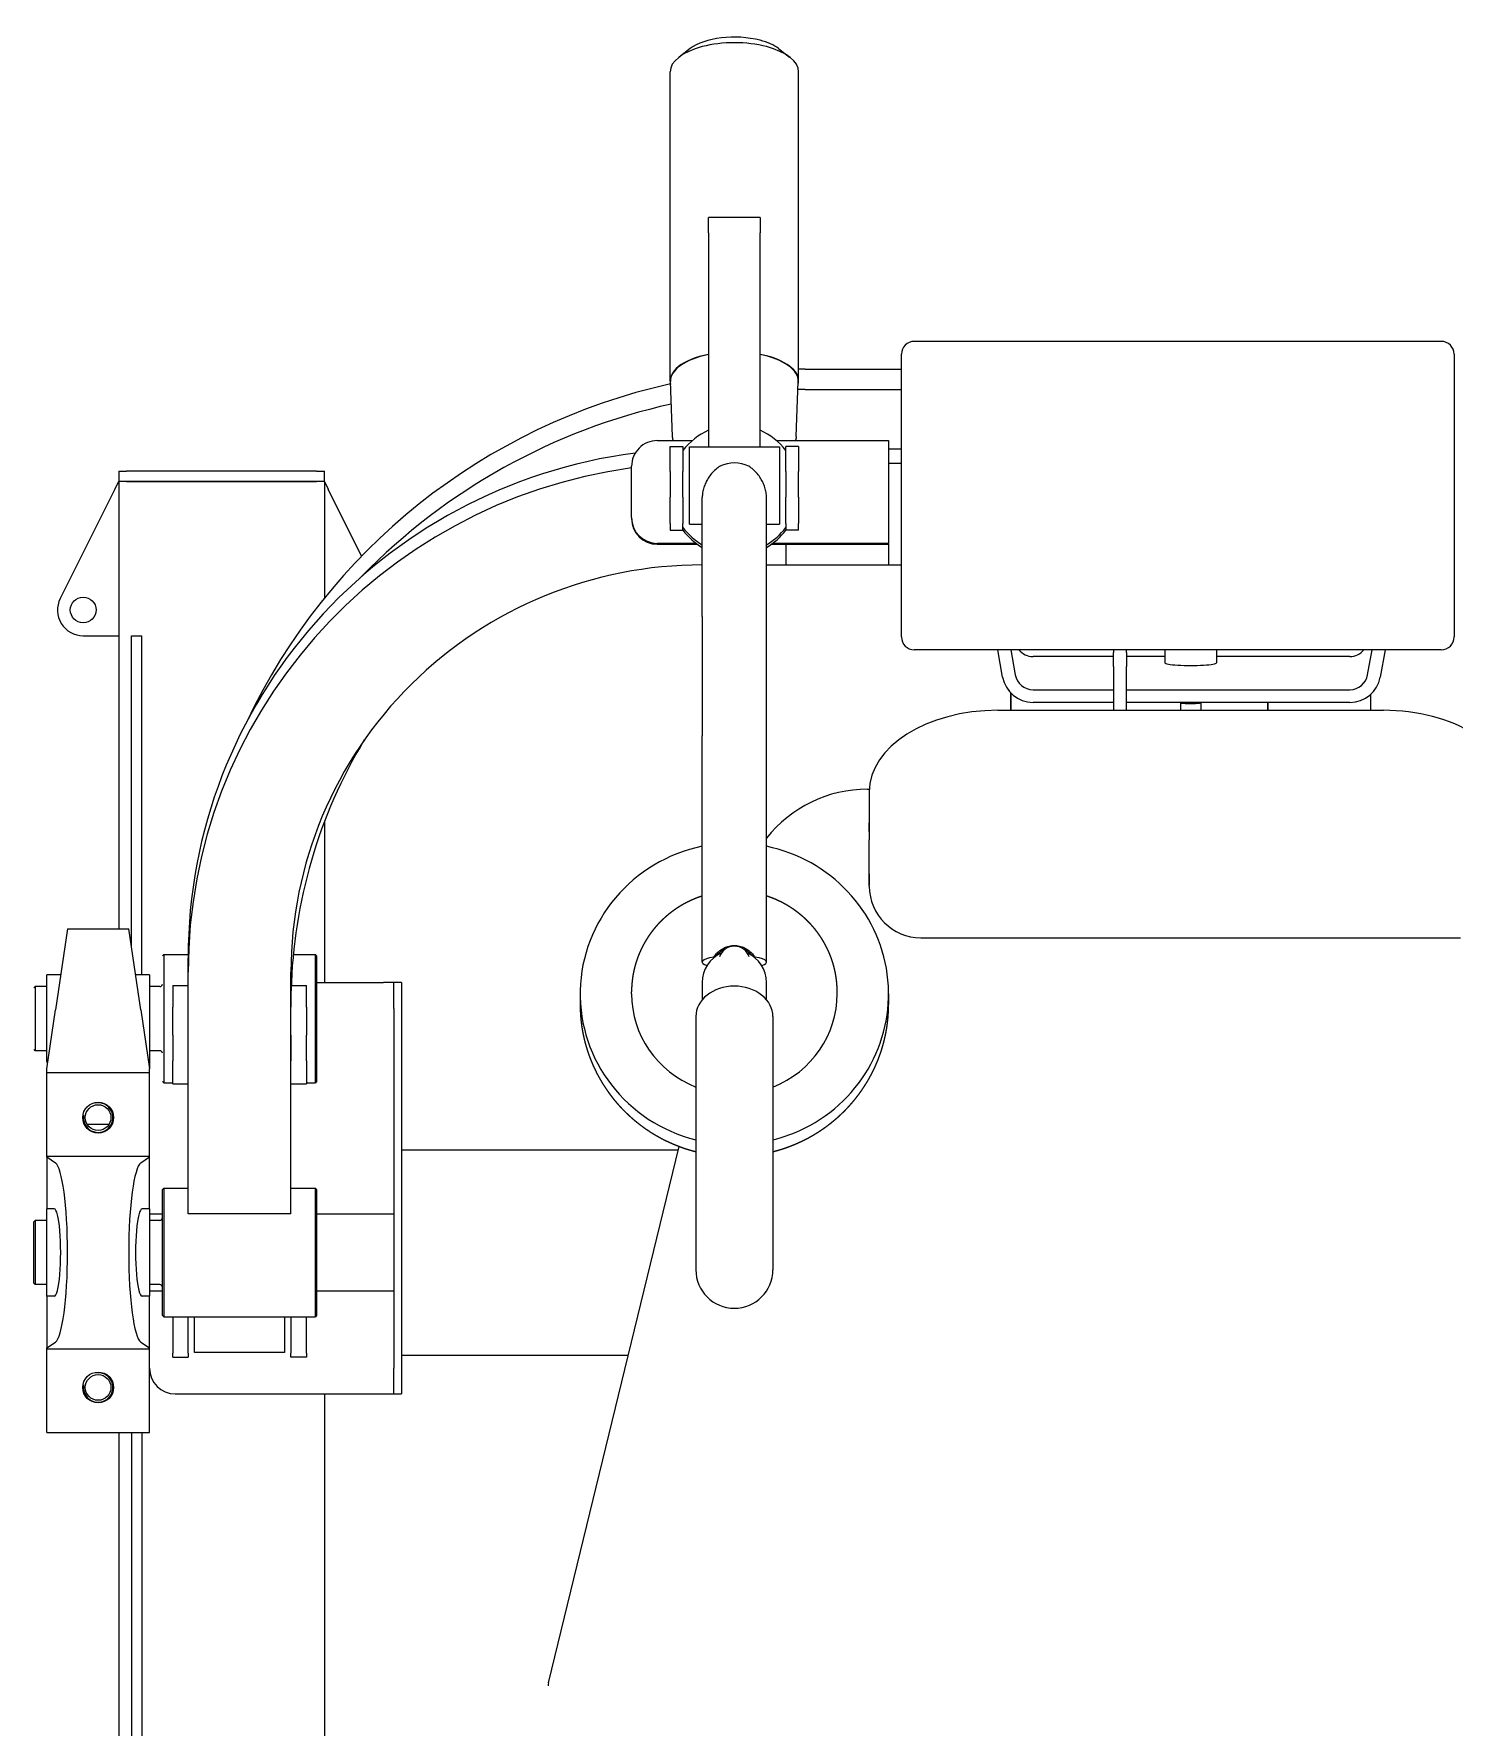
# Model space of a CAD drawing. Header units: millimetres. Extents: x -112665 to -16847, y 30630 to 100849.
# Drawn here: x -90322 to -89769, y 41914 to 42573 of the extents above; entities that cross this region are included whole.
import ezdxf

# ---------------------------------------------------------------- set-up
doc = ezdxf.new("R2010")
doc.units = ezdxf.units.MM
doc.layers.add('equipments', color=36, linetype='Continuous')
doc.layers.add('furniture', color=26, linetype='Continuous')

# ---------------------------------------------------------------- blocks, each defined once
blk = doc.blocks.new('Fit38')
at = {"layer": 'equipments'}
for p, q in [((-869.71, 1244.92), (-874.01, 1241.62)), ((-835.29, 1244.92), (-830.99, 1241.62)), ((-877.5, 1115.55), (-877.5, 1235.84)), ((-827.5, 1115.55), (-827.5, 1235.84)), ((-862.5, 1173.17), (-862.5, 1179.17)), ((-842.5, 1179.17), (-862.5, 1179.17)), ((-862.5, 1173.17), (-862.5, 1089.91)), ((-842.5, 1179.17), (-842.5, 1173.17)), ((-842.5, 1089.91), (-842.5, 1173.17)), ((-577.5, 1131), (-782.5, 1131)), ((-825, 1120.21), (-787.5, 1120.21)), ((-787.5, 1016), (-787.5, 1126)), ((-572.5, 1126), (-572.5, 1016)), ((-876.53, 1093.94), (-877.37, 1115.35)), ((-828.47, 1093.94), (-827.63, 1115.35)), ((-825, 1112.27), (-787.5, 1112.27)), ((-882.5, 1092.39), (-868.88, 1092.39)), ((-877.5, 1090.09), (-872.5, 1090.09)), ((-877.5, 1080.43), (-877.5, 1090.09)), ((-872.5, 1090.09), (-872.5, 1080.43)), ((-870, 1089.91), (-835, 1089.91)), ((-870, 1059.91), (-870, 1089.91)), ((-836.12, 1092.39), (-792.5, 1092.39)), ((-835, 1089.91), (-835, 1059.91)), ((-832.5, 1080.43), (-832.5, 1090.09)), ((-827.5, 1090.09), (-832.5, 1090.09)), ((-827.5, 1090.09), (-827.5, 1080.43)), ((-792.5, 1092.39), (-792.5, 1052.41)), ((-792.5, 1089.21), (-787.5, 1089.21)), ((-892.5, 1062.41), (-892.5, 1082.39)), ((-792.5, 1083.65), (-787.5, 1083.65)), ((-1093.5, 1073.48), (-1092, 1076.48)), ((-1092, 1080.48), (-1092, 1076.48)), ((-1092, 1080.48), (-1089, 1080.48)), ((-1092, 1076.48), (-1092, 902.48)), ((-1012, 1076.48), (-1092, 1076.48)), ((-1015, 1080.48), (-1089, 1080.48)), ((-1089, 1076.48), (-1015, 1076.48)), ((-1015, 1080.48), (-1012, 1080.48)), ((-1012, 1076.48), (-1012, 1080.48)), ((-1012, 1076.48), (-1012, 1031.09)), ((-1012, 1076.48), (-1010.5, 1073.48)), ((-877.5, 1080.43), (-877.5, 1070.44)), ((-872.5, 1070.44), (-872.5, 1080.43)), ((-832.5, 1080.43), (-832.5, 1070.44)), ((-827.5, 1070.44), (-827.5, 1080.43)), ((-1093.5, 1073.48), (-1114.76, 1030.95)), ((-997.49, 1047.45), (-1010.5, 1073.48)), ((-877.5, 1060.1), (-877.5, 1070.44)), ((-872.5, 1070.44), (-872.5, 1060.1)), ((-865, 1023.93), (-865, 1070.28)), ((-840, 1023.93), (-840, 1070.28)), ((-832.5, 1060.1), (-832.5, 1070.44)), ((-827.5, 1070.44), (-827.5, 1060.1)), ((-892.5, 1062.41), (-892.5, 1062.06)), ((-877.5, 1060.1), (-877.5, 1057.48)), ((-877.5, 1057.48), (-872.5, 1057.48)), ((-872.5, 1057.48), (-872.5, 1060.1)), ((-872.5, 1057.48), (-872.5, 1058.53)), ((-870, 1059.91), (-865, 1059.91)), ((-840, 1059.91), (-835, 1059.91)), ((-832.5, 1060.1), (-832.5, 1057.48)), ((-832.5, 1058.53), (-832.5, 1057.48)), ((-827.5, 1057.48), (-832.5, 1057.48)), ((-827.5, 1057.48), (-827.5, 1060.1)), ((-867.41, 1052.41), (-882.5, 1052.41)), ((-882.5, 1052.06), (-866.92, 1052.06)), ((-838.08, 1052.06), (-792.5, 1052.06)), ((-792.5, 1052.41), (-837.59, 1052.41)), ((-792.5, 1052.06), (-832.5, 1052.06)), ((-832.5, 1052.06), (-832.5, 1044.04)), ((-792.5, 1052.06), (-792.5, 1052.41)), ((-792.5, 1052.06), (-792.5, 1044.04)), ((-840, 1044.04), (-787.5, 1044.04)), ((-832.5, 1044.04), (-792.5, 1044.04)), ((-865, 1023.93), (-865, 977.48)), ((-840, 977.48), (-840, 1023.93)), ((-1105.82, 1016.48), (-1092, 1016.48)), ((-1087, 895.05), (-1087, 1016.48)), ((-1087, 1016.48), (-1083, 1016.48)), ((-1083, 884.48), (-1083, 1016.48)), ((-577.5, 1011), (-782.5, 1011)), ((-748.14, 1000.36), (-750.03, 1011)), ((-744.95, 1011), (-743.22, 1001.23)), ((-705, 1008.38), (-736.32, 1008.38)), ((-705, 1011), (-705, 1009.92)), ((-705, 1004.45), (-705, 1009.92)), ((-700, 1009.92), (-700, 1011)), ((-700, 1009.92), (-700, 1004.45)), ((-685, 1008.38), (-700, 1008.38)), ((-685, 1011), (-685, 1005.9)), ((-665, 1011), (-665, 1005.9)), ((-613.07, 1008.38), (-665, 1008.38)), ((-606.18, 1001.23), (-604.44, 1011)), ((-599.37, 1011), (-601.25, 1000.36)), ((-705, 1004.45), (-705, 987.46)), ((-700, 987.46), (-700, 1004.45)), ((-736.32, 995.47), (-705, 995.47)), ((-700, 995.47), (-613.07, 995.47)), ((-745, 987.46), (-745, 994.19)), ((-745, 994.19), (-745, 987.46)), ((-745, 994.19), (-745, 987.46)), ((-705, 990.5), (-736.32, 990.5)), ((-705, 990.5), (-705, 987.46)), ((-613.07, 990.5), (-700, 990.5)), ((-679, 990.47), (-679, 987.46)), ((-671, 990.47), (-671, 987.46)), ((-645, 987.46), (-645, 990.5)), ((-645, 990.5), (-645, 987.46)), ((-645, 990.5), (-645, 987.46)), ((-605, 993.6), (-605, 987.46)), ((-750, 987.46), (-600, 987.46)), ((-865, 889.45), (-865, 977.48)), ((-840, 889.45), (-840, 977.48)), ((-800.69, 956.75), (-799.98, 956.75)), ((-800, 955.79), (-800, 937.05)), ((-1012, 944.04), (-1012, 881.48)), ((-800, 940.31), (-800, 943.73)), ((-800, 918.96), (-800, 937.05)), ((-800, 923.83), (-800, 919.35)), ((-1111.9, 902.48), (-1116.6, 870.87)), ((-1111.9, 902.48), (-1088.1, 902.48)), ((-1083.4, 870.87), (-1088.1, 902.48)), ((-780, 898.96), (-570, 898.96)), ((-1075, 891.98), (-1074.5, 892.48)), ((-1074.5, 892.48), (-1074.5, 865)), ((-1074.5, 892.48), (-1065, 892.48)), ((-1065, 885.59), (-1065, 891.16)), ((-1024.08, 892.48), (-1015.5, 892.48)), ((-1015.5, 865), (-1015.5, 892.48)), ((-1015, 891.98), (-1015.5, 892.48)), ((-1015, 891.98), (-1015, 865.04)), ((-860.5, 891.15), (-860.5, 891.44)), ((-844.5, 891.44), (-844.5, 891.15)), ((-1120, 867.48), (-1120, 884.48)), ((-1114.57, 884.48), (-1120, 884.48)), ((-1080, 884.48), (-1085.43, 884.48)), ((-1080, 884.48), (-1080, 867.48)), ((-1065, 791.52), (-1065, 885.59)), ((-1025, 791.52), (-1025, 885.59)), ((-1125, 879.45), (-1124.5, 879.95)), ((-1124.5, 879.95), (-1124.5, 866.24)), ((-1120, 879.95), (-1124.5, 879.95)), ((-1076, 879.95), (-1080, 879.95)), ((-1071, 880.42), (-1065, 880.42)), ((-1071, 880.42), (-1071, 871.98)), ((-1025, 878.43), (-1025, 871.98)), ((-1024.88, 880.42), (-1019, 880.42)), ((-1019, 871.98), (-1019, 880.42)), ((-1015, 881.48), (-989, 881.48)), ((-985, 881.48), (-989, 881.48)), ((-982, 881.48), (-985, 881.48)), ((-985, 871.48), (-985, 881.48)), ((-982, 881.48), (-982, 871.48)), ((-912.5, 877.13), (-912.5, 872.97)), ((-892.5, 877.13), (-892.5, 877.92)), ((-865, 881.55), (-865, 874.83)), ((-840, 874.83), (-840, 881.55)), ((-812.5, 877.13), (-812.5, 877.92)), ((-792.5, 877.13), (-792.5, 872.97)), ((-1120, 847.97), (-1116.6, 870.87)), ((-1083.4, 870.87), (-1080, 847.97)), ((-1071, 861.03), (-1071, 871.98)), ((-1025, 861.03), (-1025, 871.98)), ((-1019, 871.98), (-1019, 861.03)), ((-985, 871.48), (-985, 731.48)), ((-982, 871.48), (-982, 731.48)), ((-1124.5, 866.24), (-1124.5, 855)), ((-1120, 850.48), (-1120, 867.48)), ((-1080, 867.48), (-1080, 850.48)), ((-1074.5, 865), (-1074.5, 842.48)), ((-1015.5, 842.48), (-1015.5, 865)), ((-1015, 865.04), (-1015, 842.98)), ((-867.5, 868.3), (-867.5, 769.79)), ((-837.5, 868.3), (-837.5, 769.79)), ((-1071, 861.03), (-1071, 851.08)), ((-1025, 861.03), (-1025, 851.08)), ((-1019, 851.08), (-1019, 861.03)), ((-1125, 855.5), (-1124.5, 855)), ((-1120, 855), (-1124.5, 855)), ((-1119.63, 850.48), (-1120, 850.48)), ((-1080, 850.48), (-1080.37, 850.48)), ((-1076, 855), (-1080, 855)), ((-1080, 850.48), (-1080, 847.97)), ((-1071, 842.08), (-1071, 851.08)), ((-1025, 842.08), (-1025, 851.08)), ((-1019, 851.08), (-1019, 842.08)), ((-1120, 846.48), (-1120, 847.97)), ((-1120, 846.48), (-1080, 846.48)), ((-1120, 813.98), (-1120, 846.48)), ((-1080, 846.48), (-1080, 847.97)), ((-1080, 813.98), (-1080, 846.48)), ((-1075, 842.98), (-1074.5, 842.48)), ((-1074.5, 842.48), (-1071, 842.48)), ((-1071, 842.08), (-1065, 842.08)), ((-1025, 842.08), (-1019, 842.08)), ((-1025, 813.75), (-1025, 842.08)), ((-1019, 842.48), (-1015.5, 842.48)), ((-1015, 842.98), (-1015.5, 842.48)), ((-1104.33, 826.48), (-1095.67, 826.48)), ((-1104.33, 826.48), (-1095.67, 826.48)), ((-1025, 813.75), (-1025, 821.7)), ((-924.86, 609.06), (-873.93, 817.75)), ((-1120, 813.98), (-1080, 813.98)), ((-1120, 813.54), (-1120, 813.98)), ((-1116.6, 811.31), (-1120, 813.54)), ((-1120, 813.54), (-1120, 793.48)), ((-1080, 813.54), (-1083.4, 811.31)), ((-1080, 813.54), (-1080, 813.98)), ((-1080, 793.48), (-1080, 813.54)), ((-1025, 813.75), (-1025, 813.75)), ((-982, 816.48), (-880, 816.48)), ((-880, 816.48), (-874.24, 816.48)), ((-1075, 800.98), (-1074.5, 801.48)), ((-1075, 773.07), (-1075, 800.98)), ((-1074.5, 801.48), (-1074.5, 773)), ((-1074.5, 801.48), (-1065, 801.48)), ((-1025, 801.48), (-1015.5, 801.48)), ((-1015.5, 773), (-1015.5, 801.48)), ((-1015, 800.98), (-1015.5, 801.48)), ((-1015, 800.98), (-1015, 773.07)), ((-1120, 759.48), (-1120, 793.48)), ((-1117.1, 793.48), (-1120, 793.48)), ((-1080, 793.48), (-1082.9, 793.48)), ((-1080, 793.48), (-1080, 759.48)), ((-1080, 791.48), (-1075, 791.48)), ((-1025, 791.52), (-1065, 791.52)), ((-1015, 791.48), (-985, 791.48)), ((-1125, 788.45), (-1124.5, 788.95)), ((-1125, 774.81), (-1125, 788.45)), ((-1124.5, 788.95), (-1124.5, 774.74)), ((-1120, 788.95), (-1124.5, 788.95)), ((-1076, 788.95), (-1080, 788.95)), ((-1125, 764.5), (-1125, 774.81)), ((-1124.5, 774.74), (-1124.5, 764)), ((-1075, 751.98), (-1075, 773.07)), ((-1074.5, 773), (-1074.5, 751.48)), ((-1015.5, 751.48), (-1015.5, 773)), ((-1015, 773.07), (-1015, 751.98)), ((-1125, 764.5), (-1124.5, 764)), ((-1120, 764), (-1124.5, 764)), ((-1117.1, 759.48), (-1120, 759.48)), ((-1120, 759.48), (-1120, 739.41)), ((-1080, 759.48), (-1082.9, 759.48)), ((-1076, 764), (-1080, 764)), ((-1075, 761.48), (-1080, 761.48)), ((-1080, 739.41), (-1080, 759.48)), ((-985, 761.48), (-1015, 761.48)), ((-1075, 751.98), (-1074.5, 751.48)), ((-1074.5, 751.48), (-1015.5, 751.48)), ((-1071, 751.48), (-1071, 737.26)), ((-1065, 737.26), (-1065, 751.48)), ((-1062.5, 737.63), (-1062.5, 751.48)), ((-1027.5, 751.48), (-1027.5, 737.63)), ((-1025, 751.48), (-1025, 737.26)), ((-1019, 737.26), (-1019, 751.48)), ((-1015, 751.98), (-1015.5, 751.48)), ((-1120, 739.41), (-1116.6, 741.64)), ((-1120, 738.98), (-1120, 739.41)), ((-1120, 738.98), (-1080, 738.98)), ((-1120, 706.48), (-1120, 738.98)), ((-1083.4, 741.64), (-1080, 739.41)), ((-1080, 738.98), (-1080, 739.41)), ((-1080, 706.48), (-1080, 738.98)), ((-1071, 735.74), (-1071, 737.26)), ((-1071, 735.74), (-1065, 735.74)), ((-1065, 737.26), (-1065, 735.74)), ((-1027.5, 737.63), (-1062.5, 737.63)), ((-1025, 735.74), (-1025, 737.26)), ((-1019, 735.74), (-1025, 735.74)), ((-1019, 737.26), (-1019, 735.74)), ((-985, 721.48), (-985, 731.48)), ((-982, 736.48), (-893.76, 736.48)), ((-982, 731.48), (-982, 721.48)), ((-1070, 721.48), (-989, 721.48)), ((-1012, 721.48), (-1012, 476.48)), ((-989, 721.48), (-985, 721.48)), ((-985, 721.48), (-982, 721.48)), ((-1120, 706.48), (-1080, 706.48)), ((-1092, 706.48), (-1092, 476.48)), ((-1087, 706.48), (-1087, 536.48)), ((-1083, 706.48), (-1083, 536.48))]:
    blk.add_line(p, q, dxfattribs=at)
for centre, radius in [((-1105.82, 1026.48), 5), ((-1100, 828.98), 6), ((-1100, 828.98), 5), ((-1100, 723.98), 6), ((-1100, 723.98), 5)]:
    blk.add_circle(centre, radius, dxfattribs=at)
for centre, radius, start, end in [((-782.5, 1126), 5, 90, 180), ((-577.5, 1126), 5, 0, 90), ((-1105.82, 1026.48), 10, 153.43495, 270), ((-782.5, 1016), 5, 180, 270), ((-577.5, 1016), 5, 270, 0), ((-780, 918.96), 20, 179.99999, 269.99999), ((-852.5, 881.55), 12.5, 113.82423, 180), ((-852.5, 881.55), 12.5, 0, 66.17577), ((-1076, 880.95), 1, 270, 0), ((-1076, 854), 1, 0, 90), ((-1100, 828.98), 5.75, 170, 100), ((-1076, 789.95), 1, 270, 0), ((-852.5, 769.79), 15, 180, 0), ((-1076, 763), 1, 0, 90), ((-1070, 731.48), 10, 180, 270), ((-1100, 723.98), 5.75, 170, 100)]:
    blk.add_arc(centre, radius, start, end, dxfattribs=at)
for centre, major_axis, ratio, start_param, end_param in [((-852.5, 1235.84), (25, 0), 0.45399, 1.047198, 3.141593), ((-852.5, 1240.29), (-20, 0), 0.45399, -2.094395, -0.534633), ((-852.5, 1240.29), (-20, 0), 0.45399, -2.606959, -2.094395), ((-852.5, 1235.84), (25, 0), 0.45399, 0, 1.047198), ((-852.5, 1115.55), (25, 0), 0.45399, 1.982313, 3.260219), ((-852.5, 1115.55), (-24.87, 0), 0.45399, -1.15705, 0.017794), ((-852.5, 1115.55), (25, 0), 0.45399, 1.047198, 1.159279), ((-852.5, 1115.55), (-24.87, 0), 0.45399, 3.123799, 4.298643), ((-852.5, 1115.55), (25, 0), 0.45399, -0.118626, 1.047198), ((-825, 881.4), (240, 0), 0.995058, 1.570796, 1.581213), ((-825, 881.4), (240, 0), 0.995058, 1.790833, 2.702097), ((-825, 873.46), (240, 0), 0.995058, 1.570796, 1.582264), ((-825, 873.46), (240, 0), 0.995058, 1.789305, 2.372041), ((-852.5, 1073.52), (25, 0), 0.999391, 1.982313, 2.498092), ((-852.5, 1073.52), (25, 0), 0.999391, 0.643501, 1.159279), ((-865, 891.16), (200, 0), 0.990268, 1.701583, 3.141593), ((-882.5, 1082.39), (10, 0), 0.999391, 1.570796, 3.141593), ((-865, 885.59), (200, 0), 0.990268, 1.708733, 3.141593), ((-852.5, 1071.82), (-12.5, 0), 0.951057, -2.034444, -1.107149), ((-882.5, 1062.41), (10, 0), 0.999391, 3.141593, 4.712389), ((-882.5, 1062.06), (-10, 0), 0.999391, 0, 1.570796), ((-852.5, 1073.52), (25, 0), 0.999391, -2.498092, -2.094395), ((-852.5, 1072.47), (-25, 0), 0.999391, 0.643501, 1.047198), ((-852.5, 1073.52), (25, 0), 0.999391, -1.047198, -0.643501), ((-852.5, 1072.47), (-25, 0), 0.999391, 2.094395, 2.498092), ((-865, 885.59), (160, 0), 0.990268, 1.570796, 3.141593), ((-736.32, 1015.34), (7, 0), 0.995058, -2.469041, -1.570796), ((-613.07, 1015.34), (7, 0), 0.995058, -1.570796, -0.672549), ((-675, 1005.9), (10, 0), 0.099291, -3.141593, 0), ((-736.32, 1002.44), (12, 0), 0.995058, -2.96706, -1.570796), ((-736.32, 1002.44), (-7, 0), 0.995058, 0.174533, 1.570796), ((-613.07, 1002.44), (-7, 0), 0.995058, 1.570796, 2.96706), ((-613.07, 1002.44), (12, 0), 0.995058, -1.570796, -0.174533), ((-675, 990.47), (-4, 0), 0.099291, -0.056762, 3.141593), ((-675, 990.47), (-4, 0), 0.099291, -3.141593, -3.08483), ((-750, 955.79), (-50, 0), 0.633403, -1.570796, 0), ((-600, 955.79), (-50, 0), 0.633403, 3.141592, 4.712389), ((-825, 873.46), (200, 0), 0.995058, 2.600789, 3.11659), ((-800.69, 907), (-50, 0), 0.995058, -1.570796, -0.666145), ((-852.5, 877.13), (60, 0), 0.978148, 1.780667, 4.459709), ((-852.5, 877.13), (60, 0), 0.978148, -1.099557, 1.360926), ((-852.5, 889.45), (12.5, 0), 0.207912, 2.265295, 3.691897), ((-852.5, 889.81), (-6, 0), 0.978148, -1.570796, -0.301097), ((-852.5, 889.81), (-6, 0), 0.978148, -2.840496, -1.570796), ((-852.5, 889.45), (12.5, 0), 0.207912, -0.550305, 0.876298), ((-852.5, 877.13), (-40, 0), 0.978148, 0, 1.1864), ((-852.5, 868.3), (-15, 0), 0.788011, -1.570796, 0), ((-852.5, 868.3), (-15, 0), 0.788011, -3.141593, -1.570796), ((-852.5, 877.13), (-40, 0), 0.978148, 1.955193, 3.141593), ((-852.5, 877.13), (60, 0), 0.978148, -1.318116, -1.099557), ((-1117.1, 776.48), (0, 35), 0.148676, -3.044616, -0.096977), ((-1082.9, 776.48), (0, -35), 0.148676, -3.044616, -0.096977), ((-1117.1, 776.48), (0, -17), 0.148676, 0, 3.141593), ((-1082.9, 776.48), (0, 17), 0.148676, 0, 3.141593), ((-920, 607.88), (-5, 0), 0.995058, -0.238245, 0)]:
    blk.add_ellipse(centre, major_axis=major_axis, ratio=ratio, start_param=start_param, end_param=end_param, dxfattribs=at)
for points in [[(-876.52, 1093.77), (-876.53, 1093.94)], [(-876.51, 1093.59), (-876.52, 1093.77)], [(-828.48, 1093.77), (-828.49, 1093.59)], [(-828.47, 1093.94), (-828.48, 1093.77)], [(-876.49, 1093.42), (-876.51, 1093.59)], [(-876.46, 1093.25), (-876.49, 1093.42)], [(-876.43, 1093.07), (-876.46, 1093.25)], [(-876.39, 1092.9), (-876.43, 1093.07)], [(-876.35, 1092.73), (-876.39, 1092.9)], [(-876.31, 1092.56), (-876.35, 1092.73)], [(-876.26, 1092.39), (-876.31, 1092.56)], [(-876.26, 1092.39), (-876.26, 1092.39)], [(-828.69, 1092.55), (-828.74, 1092.39)], [(-828.65, 1092.72), (-828.69, 1092.55)], [(-828.61, 1092.9), (-828.65, 1092.72)], [(-828.57, 1093.07), (-828.61, 1092.9)], [(-828.54, 1093.24), (-828.57, 1093.07)], [(-828.51, 1093.42), (-828.54, 1093.24)], [(-828.49, 1093.59), (-828.51, 1093.42)], [(-876.29, 909.45), (-876.81, 909.07)], [(-875.78, 909.82), (-876.29, 909.45)], [(-875.25, 910.19), (-875.78, 909.82)], [(-874.72, 910.54), (-875.25, 910.19)], [(-874.18, 910.89), (-874.72, 910.54)], [(-873.64, 911.22), (-874.18, 910.89)], [(-873.09, 911.55), (-873.64, 911.22)], [(-872.54, 911.87), (-873.09, 911.55)], [(-871.98, 912.18), (-872.54, 911.87)], [(-871.42, 912.48), (-871.98, 912.18)], [(-870.85, 912.78), (-871.42, 912.48)], [(-870.28, 913.06), (-870.85, 912.78)], [(-869.7, 913.34), (-870.28, 913.06)], [(-869.12, 913.6), (-869.7, 913.34)], [(-868.54, 913.86), (-869.12, 913.6)], [(-867.95, 914.11), (-868.54, 913.86)], [(-867.35, 914.34), (-867.95, 914.11)], [(-866.76, 914.57), (-867.35, 914.34)], [(-866.16, 914.79), (-866.76, 914.57)], [(-865.55, 915), (-866.16, 914.79)], [(-865, 915.18), (-865.55, 915)], [(-839.73, 915.1), (-840, 915.18)], [(-839.13, 914.89), (-839.73, 915.1)], [(-838.53, 914.68), (-839.13, 914.89)], [(-837.93, 914.45), (-838.53, 914.68)], [(-837.33, 914.22), (-837.93, 914.45)], [(-836.74, 913.98), (-837.33, 914.22)], [(-836.16, 913.73), (-836.74, 913.98)], [(-835.58, 913.47), (-836.16, 913.73)], [(-835, 913.2), (-835.58, 913.47)], [(-834.42, 912.92), (-835, 913.2)], [(-833.86, 912.63), (-834.42, 912.92)], [(-833.29, 912.33), (-833.86, 912.63)], [(-832.73, 912.02), (-833.29, 912.33)], [(-832.18, 911.71), (-832.73, 912.02)], [(-831.63, 911.39), (-832.18, 911.71)], [(-831.09, 911.05), (-831.63, 911.39)], [(-830.55, 910.71), (-831.09, 911.05)], [(-830.02, 910.37), (-830.55, 910.71)], [(-829.49, 910.01), (-830.02, 910.37)], [(-828.97, 909.64), (-829.49, 910.01)], [(-828.46, 909.27), (-828.97, 909.64)], [(-827.95, 908.89), (-828.46, 909.27)], [(-883.26, 902.99), (-883.67, 902.5)], [(-882.85, 903.47), (-883.26, 902.99)], [(-882.43, 903.95), (-882.85, 903.47)], [(-882, 904.41), (-882.43, 903.95)], [(-881.56, 904.87), (-882, 904.41)], [(-881.12, 905.33), (-881.56, 904.87)], [(-880.67, 905.77), (-881.12, 905.33)], [(-880.21, 906.21), (-880.67, 905.77)], [(-879.74, 906.64), (-880.21, 906.21)], [(-879.27, 907.07), (-879.74, 906.64)], [(-878.79, 907.48), (-879.27, 907.07)], [(-878.31, 907.89), (-878.79, 907.48)], [(-877.81, 908.29), (-878.31, 907.89)], [(-877.31, 908.69), (-877.81, 908.29)], [(-876.81, 909.07), (-877.31, 908.69)], [(-827.45, 908.5), (-827.95, 908.89)], [(-826.95, 908.11), (-827.45, 908.5)], [(-826.46, 907.7), (-826.95, 908.11)], [(-825.98, 907.29), (-826.46, 907.7)], [(-825.51, 906.87), (-825.98, 907.29)], [(-825.04, 906.44), (-825.51, 906.87)], [(-824.58, 906.01), (-825.04, 906.44)], [(-824.12, 905.57), (-824.58, 906.01)], [(-823.68, 905.12), (-824.12, 905.57)], [(-823.24, 904.67), (-823.68, 905.12)], [(-822.81, 904.2), (-823.24, 904.67)], [(-822.38, 903.73), (-822.81, 904.2)], [(-821.96, 903.26), (-822.38, 903.73)], [(-821.56, 902.78), (-821.96, 903.26)], [(-821.15, 902.29), (-821.56, 902.78)], [(-887.88, 896.21), (-888.18, 895.66)], [(-887.58, 896.77), (-887.88, 896.21)], [(-887.27, 897.31), (-887.58, 896.77)], [(-886.95, 897.86), (-887.27, 897.31)], [(-886.62, 898.39), (-886.95, 897.86)], [(-886.28, 898.93), (-886.62, 898.39)], [(-885.93, 899.45), (-886.28, 898.93)], [(-885.58, 899.98), (-885.93, 899.45)], [(-885.21, 900.49), (-885.58, 899.98)], [(-884.84, 901.01), (-885.21, 900.49)], [(-884.46, 901.51), (-884.84, 901.01)], [(-884.07, 902.01), (-884.46, 901.51)], [(-883.67, 902.5), (-884.07, 902.01)], [(-820.76, 901.79), (-821.15, 902.29)], [(-820.38, 901.29), (-820.76, 901.79)], [(-820, 900.79), (-820.38, 901.29)], [(-819.63, 900.28), (-820, 900.79)], [(-819.27, 899.76), (-819.63, 900.28)], [(-818.92, 899.24), (-819.27, 899.76)], [(-818.58, 898.71), (-818.92, 899.24)], [(-818.25, 898.18), (-818.58, 898.71)], [(-817.92, 897.64), (-818.25, 898.18)], [(-817.6, 897.09), (-817.92, 897.64)], [(-817.3, 896.54), (-817.6, 897.09)], [(-817, 895.99), (-817.3, 896.54)], [(-890.6, 889.85), (-890.79, 889.25)], [(-890.4, 890.45), (-890.6, 889.85)], [(-890.19, 891.04), (-890.4, 890.45)], [(-889.98, 891.63), (-890.19, 891.04)], [(-889.75, 892.22), (-889.98, 891.63)], [(-889.51, 892.8), (-889.75, 892.22)], [(-889.26, 893.38), (-889.51, 892.8)], [(-889, 893.96), (-889.26, 893.38)], [(-888.74, 894.53), (-889, 893.96)], [(-888.46, 895.09), (-888.74, 894.53)], [(-888.18, 895.66), (-888.46, 895.09)], [(-816.71, 895.43), (-817, 895.99)], [(-816.43, 894.87), (-816.71, 895.43)], [(-816.16, 894.3), (-816.43, 894.87)], [(-815.89, 893.73), (-816.16, 894.3)], [(-815.64, 893.16), (-815.89, 893.73)], [(-815.4, 892.58), (-815.64, 893.16)], [(-815.16, 892), (-815.4, 892.58)], [(-814.94, 891.41), (-815.16, 892)], [(-814.73, 890.82), (-814.94, 891.41)], [(-814.52, 890.23), (-814.73, 890.82)], [(-814.32, 889.63), (-814.52, 890.23)], [(-814.14, 889.03), (-814.32, 889.63)], [(-892.16, 883.02), (-892.22, 882.52)], [(-892.09, 883.53), (-892.16, 883.02)], [(-892.01, 884.04), (-892.09, 883.53)], [(-891.93, 884.54), (-892.01, 884.04)], [(-891.83, 885.05), (-891.93, 884.54)], [(-891.74, 885.55), (-891.83, 885.05)], [(-891.63, 886.05), (-891.74, 885.55)], [(-891.52, 886.55), (-891.63, 886.05)], [(-891.4, 887.05), (-891.52, 886.55)], [(-891.28, 887.55), (-891.4, 887.05)], [(-891.14, 888.05), (-891.28, 887.55)], [(-890.97, 888.65), (-891.14, 888.05)], [(-890.79, 889.25), (-890.97, 888.65)], [(-813.96, 888.43), (-814.14, 889.03)], [(-813.8, 887.83), (-813.96, 888.43)], [(-813.64, 887.22), (-813.8, 887.83)], [(-813.49, 886.61), (-813.64, 887.22)], [(-813.36, 886), (-813.49, 886.61)], [(-813.23, 885.38), (-813.36, 886)], [(-813.11, 884.77), (-813.23, 885.38)], [(-813.01, 884.15), (-813.11, 884.77)], [(-812.91, 883.53), (-813.01, 884.15)], [(-812.83, 882.91), (-812.91, 883.53)], [(-812.75, 882.29), (-812.83, 882.91)], [(-892.49, 878.94), (-892.5, 878.43)], [(-892.5, 878.43), (-892.5, 877.92)], [(-892.47, 879.45), (-892.49, 878.94)], [(-892.45, 879.96), (-892.47, 879.45)], [(-892.41, 880.48), (-892.45, 879.96)], [(-892.38, 880.99), (-892.41, 880.48)], [(-892.33, 881.5), (-892.38, 880.99)], [(-892.28, 882.01), (-892.33, 881.5)], [(-892.22, 882.52), (-892.28, 882.01)], [(-812.68, 881.67), (-812.75, 882.29)], [(-812.63, 881.04), (-812.68, 881.67)], [(-812.58, 880.42), (-812.63, 881.04)], [(-812.55, 879.79), (-812.58, 880.42)], [(-812.52, 879.17), (-812.55, 879.79)], [(-812.51, 878.54), (-812.52, 879.17)], [(-812.5, 877.92), (-812.51, 878.54)], [(-912.5, 872.97), (-912.49, 872.03)], [(-912.49, 872.03), (-912.47, 871.09)], [(-912.47, 871.09), (-912.43, 870.15)], [(-912.43, 870.15), (-912.38, 869.21)], [(-792.63, 869.12), (-792.58, 869.89)], [(-792.58, 869.89), (-792.55, 870.66)], [(-792.55, 870.66), (-792.52, 871.43)], [(-792.52, 871.43), (-792.51, 872.2)], [(-792.51, 872.2), (-792.5, 872.97)], [(-912.38, 869.21), (-912.31, 868.27)], [(-912.31, 868.27), (-912.23, 867.33)], [(-912.23, 867.33), (-912.13, 866.4)], [(-912.13, 866.4), (-912.01, 865.46)], [(-912.01, 865.46), (-911.89, 864.53)], [(-911.89, 864.53), (-911.74, 863.6)], [(-911.74, 863.6), (-911.58, 862.67)], [(-793.36, 863), (-793.23, 863.76)], [(-793.23, 863.76), (-793.12, 864.52)], [(-793.12, 864.52), (-793.01, 865.28)], [(-793.01, 865.28), (-792.91, 866.05)], [(-792.91, 866.05), (-792.83, 866.82)], [(-792.83, 866.82), (-792.75, 867.58)], [(-792.75, 867.58), (-792.68, 868.35)], [(-792.68, 868.35), (-792.63, 869.12)], [(-911.58, 862.67), (-911.41, 861.75)], [(-911.41, 861.75), (-911.22, 860.83)], [(-911.22, 860.83), (-911.02, 859.91)], [(-911.02, 859.91), (-910.8, 858.99)], [(-910.8, 858.99), (-910.57, 858.08)], [(-910.57, 858.08), (-910.32, 857.17)], [(-910.32, 857.17), (-910.06, 856.27)], [(-795.05, 855.91), (-794.78, 856.82)], [(-794.78, 856.82), (-794.53, 857.73)], [(-794.53, 857.73), (-794.33, 858.48)], [(-794.33, 858.48), (-794.14, 859.22)], [(-794.14, 859.22), (-793.97, 859.97)], [(-793.97, 859.97), (-793.8, 860.73)], [(-793.8, 860.73), (-793.64, 861.48)], [(-793.64, 861.48), (-793.5, 862.24)], [(-793.5, 862.24), (-793.36, 863)], [(-910.06, 856.27), (-909.78, 855.37)], [(-909.78, 855.37), (-909.49, 854.47)], [(-909.49, 854.47), (-909.18, 853.58)], [(-909.18, 853.58), (-908.86, 852.69)], [(-908.86, 852.69), (-908.52, 851.81)], [(-908.52, 851.81), (-908.18, 850.93)], [(-908.18, 850.93), (-907.81, 850.06)], [(-907.81, 850.06), (-907.44, 849.2)], [(-797.35, 849.68), (-796.98, 850.55)], [(-796.98, 850.55), (-796.62, 851.43)], [(-796.62, 851.43), (-796.28, 852.32)], [(-796.28, 852.32), (-795.95, 853.21)], [(-795.95, 853.21), (-795.64, 854.1)], [(-795.64, 854.1), (-795.34, 855)], [(-795.34, 855), (-795.05, 855.91)], [(-907.44, 849.2), (-907.04, 848.34)], [(-907.04, 848.34), (-906.64, 847.49)], [(-906.64, 847.49), (-906.22, 846.64)], [(-906.22, 846.64), (-905.79, 845.8)], [(-905.79, 845.8), (-905.34, 844.97)], [(-905.34, 844.97), (-904.88, 844.14)], [(-904.88, 844.14), (-904.41, 843.33)], [(-904.41, 843.33), (-903.93, 842.52)], [(-800.82, 842.94), (-800.34, 843.75)], [(-800.34, 843.75), (-799.87, 844.58)], [(-799.87, 844.58), (-799.42, 845.41)], [(-799.42, 845.41), (-798.98, 846.25)], [(-798.98, 846.25), (-798.55, 847.1)], [(-798.55, 847.1), (-798.14, 847.95)], [(-798.14, 847.95), (-797.74, 848.81)], [(-797.74, 848.81), (-797.35, 849.68)], [(-903.93, 842.52), (-903.43, 841.72)], [(-903.43, 841.72), (-902.92, 840.92)], [(-902.92, 840.92), (-902.4, 840.14)], [(-902.4, 840.14), (-901.86, 839.36)], [(-901.86, 839.36), (-901.31, 838.59)], [(-901.31, 838.59), (-900.75, 837.83)], [(-900.75, 837.83), (-900.18, 837.08)], [(-900.18, 837.08), (-899.59, 836.33)], [(-805.14, 836.67), (-804.56, 837.42)], [(-804.56, 837.42), (-803.98, 838.18)], [(-803.98, 838.18), (-803.42, 838.96)], [(-803.42, 838.96), (-802.87, 839.74)], [(-802.87, 839.74), (-802.34, 840.53)], [(-802.34, 840.53), (-801.82, 841.33)], [(-801.82, 841.33), (-801.31, 842.13)], [(-801.31, 842.13), (-800.82, 842.94)], [(-899.59, 836.33), (-898.99, 835.59)], [(-898.99, 835.59), (-898.38, 834.87)], [(-898.38, 834.87), (-897.76, 834.15)], [(-897.76, 834.15), (-897.12, 833.44)], [(-897.12, 833.44), (-896.48, 832.75)], [(-896.48, 832.75), (-895.82, 832.06)], [(-895.82, 832.06), (-895.15, 831.39)], [(-895.15, 831.39), (-894.47, 830.72)], [(-894.47, 830.72), (-893.78, 830.07)], [(-811.64, 829.67), (-810.95, 830.32)], [(-810.95, 830.32), (-810.26, 830.98)], [(-810.26, 830.98), (-809.58, 831.66)], [(-809.58, 831.66), (-808.91, 832.34)], [(-808.91, 832.34), (-808.25, 833.04)], [(-808.25, 833.04), (-807.61, 833.74)], [(-807.61, 833.74), (-806.98, 834.46)], [(-806.98, 834.46), (-806.35, 835.18)], [(-806.35, 835.18), (-805.74, 835.92)], [(-805.74, 835.92), (-805.14, 836.67)], [(-893.78, 830.07), (-893.08, 829.43)], [(-893.08, 829.43), (-892.38, 828.79)], [(-892.38, 828.79), (-891.66, 828.17)], [(-891.66, 828.17), (-890.93, 827.56)], [(-890.93, 827.56), (-890.19, 826.97)], [(-890.19, 826.97), (-889.44, 826.38)], [(-889.44, 826.38), (-888.68, 825.81)], [(-888.68, 825.81), (-887.92, 825.25)], [(-887.92, 825.25), (-887.14, 824.7)], [(-887.14, 824.7), (-886.35, 824.16)], [(-886.35, 824.16), (-885.56, 823.63)], [(-885.56, 823.63), (-884.75, 823.11)], [(-820.01, 823.27), (-819.2, 823.79)], [(-819.2, 823.79), (-818.4, 824.32)], [(-818.4, 824.32), (-817.61, 824.87)], [(-817.61, 824.87), (-816.83, 825.43)], [(-816.83, 825.43), (-816.06, 826)], [(-816.06, 826), (-815.29, 826.59)], [(-815.29, 826.59), (-814.54, 827.18)], [(-814.54, 827.18), (-813.8, 827.79)], [(-813.8, 827.79), (-813.07, 828.4)], [(-813.07, 828.4), (-812.35, 829.03)], [(-812.35, 829.03), (-811.64, 829.67)], [(-884.75, 823.11), (-883.93, 822.61)], [(-883.93, 822.61), (-883.11, 822.12)], [(-883.11, 822.12), (-882.28, 821.65)], [(-882.28, 821.65), (-881.45, 821.18)], [(-881.45, 821.18), (-880.6, 820.73)], [(-880.6, 820.73), (-879.75, 820.3)], [(-879.75, 820.3), (-878.89, 819.87)], [(-878.89, 819.87), (-878.03, 819.46)], [(-878.03, 819.46), (-877.15, 819.07)], [(-877.15, 819.07), (-876.28, 818.69)], [(-876.28, 818.69), (-875.39, 818.32)], [(-875.39, 818.32), (-874.5, 817.97)], [(-874.5, 817.97), (-873.61, 817.63)], [(-873.61, 817.63), (-872.71, 817.3)], [(-872.71, 817.3), (-871.8, 816.99)], [(-871.8, 816.99), (-870.89, 816.69)], [(-833.92, 816.75), (-833, 817.06)], [(-833, 817.06), (-832.09, 817.37)], [(-832.09, 817.37), (-831.19, 817.7)], [(-831.19, 817.7), (-830.29, 818.05)], [(-830.29, 818.05), (-829.4, 818.41)], [(-829.4, 818.41), (-828.51, 818.78)], [(-828.51, 818.78), (-827.63, 819.17)], [(-827.63, 819.17), (-826.75, 819.57)], [(-826.75, 819.57), (-825.89, 819.98)], [(-825.89, 819.98), (-825.02, 820.41)], [(-825.02, 820.41), (-824.17, 820.85)], [(-824.17, 820.85), (-823.32, 821.31)], [(-823.32, 821.31), (-822.48, 821.78)], [(-822.48, 821.78), (-821.65, 822.26)], [(-821.65, 822.26), (-820.83, 822.76)], [(-820.83, 822.76), (-820.01, 823.27)], [(-870.89, 816.69), (-869.98, 816.41)], [(-869.98, 816.41), (-869.05, 816.14)], [(-869.05, 816.14), (-868.13, 815.89)], [(-868.13, 815.89), (-867.5, 815.73)], [(-837.5, 815.73), (-836.69, 815.94)], [(-836.69, 815.94), (-835.76, 816.19)], [(-835.76, 816.19), (-834.84, 816.47)], [(-834.84, 816.47), (-833.92, 816.75)]]:
    blk.add_open_spline(points, degree=1, dxfattribs=at)
for points, knots in [([(-858.09, 1082.46), (-858.68, 1082.08), (-859.24, 1081.65), (-860.35, 1080.67), (-860.89, 1080.11), (-861.87, 1078.94), (-862.32, 1078.33), (-863.05, 1077.18), (-863.36, 1076.6), (-863.93, 1075.39), (-864.18, 1074.76), (-864.59, 1073.47), (-864.75, 1072.81), (-864.95, 1071.52), (-865, 1070.88), (-865, 1070.28)], [2.390636, 2.390636, 2.390636, 2.390636, 4.473779, 4.473779, 6.710669, 6.710669, 8.947558, 8.947558, 10.851488, 10.851488, 12.755418, 12.755418, 14.659348, 14.659348, 16.563278, 16.563278, 16.563278, 16.563278]), ([(-840, 1070.28), (-840, 1070.88), (-840.05, 1071.52), (-840.25, 1072.81), (-840.41, 1073.47), (-840.82, 1074.76), (-841.07, 1075.39), (-841.64, 1076.6), (-841.95, 1077.18), (-842.68, 1078.33), (-843.13, 1078.94), (-844.11, 1080.11), (-844.65, 1080.67), (-845.76, 1081.65), (-846.32, 1082.08), (-846.91, 1082.46)], [16.563278, 16.563278, 16.563278, 16.563278, 18.467208, 18.467208, 20.371138, 20.371138, 22.275067, 22.275067, 24.178997, 24.178997, 26.415887, 26.415887, 28.652777, 28.652777, 30.73592, 30.73592, 30.73592, 30.73592]), ([(-860.5, 891.44), (-860.21, 891.87), (-859.9, 892.27), (-859.15, 893.11), (-858.67, 893.56), (-857.61, 894.38), (-857.03, 894.75), (-855.81, 895.34), (-855.16, 895.57), (-853.84, 895.88), (-853.16, 895.96), (-851.84, 895.96), (-851.16, 895.88), (-849.84, 895.57), (-849.19, 895.34), (-847.97, 894.75), (-847.39, 894.38), (-846.33, 893.56), (-845.85, 893.11), (-845.1, 892.27), (-844.79, 891.87), (-844.5, 891.44)], [-25.647308, -25.647308, -25.647308, -25.647308, -24.098555, -24.098555, -22.111603, -22.111603, -20.12465, -20.12465, -18.137698, -18.137698, -16.150746, -16.150746, -14.163793, -14.163793, -12.176841, -12.176841, -10.189888, -10.189888, -8.202936, -8.202936, -6.654183, -6.654183, -6.654183, -6.654183]), ([(-856.02, 894.57), (-856.11, 894.53), (-856.19, 894.49), (-856.86, 894.16), (-857.4, 893.82), (-858.39, 893.06), (-858.83, 892.64), (-859.31, 892.12), (-859.4, 892.02), (-859.48, 891.92)], [53.372235, 53.372235, 53.372235, 53.372235, 53.655844, 53.655844, 55.598041, 55.598041, 57.540237, 57.540237, 57.99605, 57.99605, 57.99605, 57.99605]), ([(-845.52, 891.92), (-845.6, 892.02), (-845.69, 892.12), (-846.17, 892.64), (-846.61, 893.06), (-847.6, 893.82), (-848.14, 894.16), (-848.81, 894.49), (-848.89, 894.53), (-848.98, 894.57)], [41.546851, 41.546851, 41.546851, 41.546851, 42.002663, 42.002663, 43.94486, 43.94486, 45.887057, 45.887057, 46.170665, 46.170665, 46.170665, 46.170665])]:
    blk.add_open_spline(points, degree=3, knots=knots, dxfattribs=at)

msp = doc.modelspace()

# ---------------------------------------------------------------- block references
at = {"layer": 'furniture'}
msp.add_blockref('Fit38', (-89196.62, 41322.01), dxfattribs=at)

doc.saveas('drawing.dxf')
